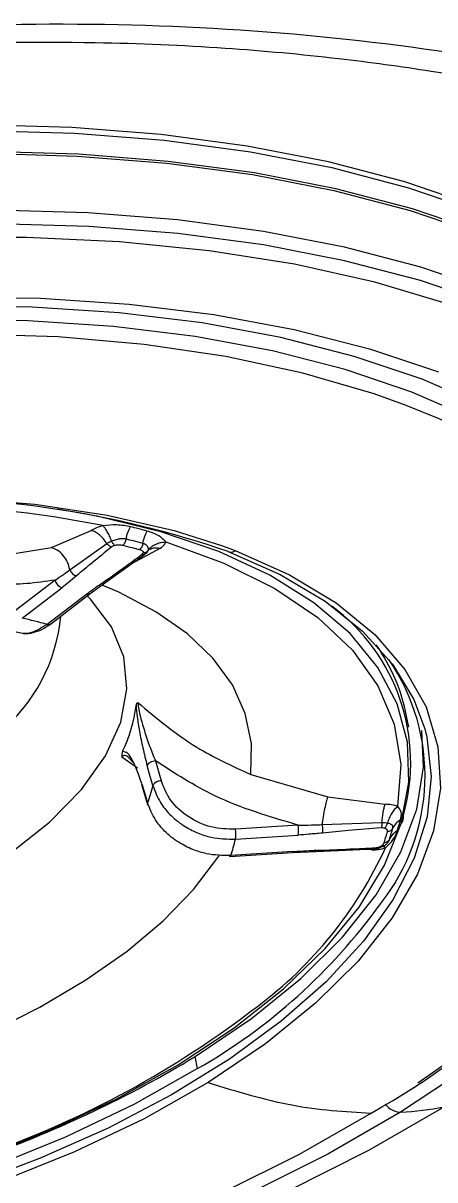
# Model space of a CAD drawing. Extents: x 939 to 1039, y 781 to 934.
# Drawn here: x 962.47 to 963.127, y 873.564 to 875.413 of the extents above; entities that cross this region are included whole.
import ezdxf

# ---------------------------------------------------------------- set-up
doc = ezdxf.new("R2010")
doc.units = 0
doc.header["$MEASUREMENT"] = 0
doc.layers.add('1', color=4, linetype='Continuous')

# ---------------------------------------------------------------- blocks, each defined once
blk = doc.blocks.new('Envoy')
at = {"layer": '1', "color": 3, "linetype": 'Continuous', "lineweight": 25}
for p, q in [((23.861, 75.4003), (23.9246, 75.4279)), ((23.7781, 75.3871), (23.861, 75.4003)), ((23.8904, 75.3647), (23.9493, 75.4071)), ((24.0351, 75.3994), (23.9878, 75.3737)), ((24.1345, 75.403), (24.1547, 75.3955)), ((23.9477, 75.3449), (24.0095, 75.3894)), ((23.8668, 75.3484), (23.8036, 75.2999)), ((23.9228, 75.3268), (23.9477, 75.3449)), ((23.8145, 75.2877), (23.8778, 75.3362)), ((23.9174, 75.326), (23.8541, 75.2775)), ((23.8594, 75.2782), (23.9227, 75.3268)), ((24.4317, 75.1134), (24.4283, 75.131)), ((23.9983, 75.0478), (23.9736, 75.0654)), ((23.9804, 75.0728), (23.9747, 75.0748)), ((23.9938, 75.0547), (23.9828, 75.0661)), ((24.0272, 75.0595), (24.0361, 75.0277)), ((24.1794, 75.0376), (24.3025, 75.0017)), ((24.005, 75.0216), (24.0146, 74.9898)), ((24.3025, 75.0017), (24.3938, 74.9901)), ((24.2549, 74.9566), (24.1549, 74.95)), ((24.2933, 74.9574), (24.3884, 74.9608)), ((24.155, 74.9341), (24.255, 74.9407)), ((24.284, 74.9147), (24.3776, 74.919)), ((24.3724, 74.917), (24.3566, 74.918)), ((24.3724, 74.917), (24.3732, 74.9203)), ((24.1462, 74.9063), (24.2462, 74.9129)), ((24.2473, 74.9145), (24.1473, 74.9079)), ((24.2459, 74.9129), (24.284, 74.9147)), ((24.0941, 74.5673), (24.0904, 74.5866))]:
    blk.add_line(p, q, dxfattribs=at)
at = {"layer": '1', "color": 3, "linetype": 'Continuous', "lineweight": 25, "flags": 128}
for points in [[(21.9982, 75.6069), (22.1167, 75.6754), (22.2438, 75.7398), (22.3784, 75.7995), (22.5196, 75.8541), (22.6663, 75.9032), (22.8173, 75.9465), (22.9715, 75.9835), (23.1278, 76.014), (23.2848, 76.0379), (23.4416, 76.0548), (23.5968, 76.0646), (23.7492, 76.0674), (23.8978, 76.063), (24.0413, 76.0516), (24.1788, 76.0331), (24.309, 76.0078), (24.4312, 75.9757), (24.5442, 75.9373), (24.6473, 75.8927), (24.6474, 75.8927)], [(24.5379, 75.9467), (24.4252, 75.985), (24.3034, 76.0169), (24.1735, 76.0422), (24.0365, 76.0606), (23.8934, 76.072), (23.7453, 76.0764), (23.5934, 76.0736), (23.4387, 76.0638), (23.2824, 76.0469), (23.1259, 76.0232), (22.9701, 75.9928), (22.8164, 75.9558), (22.6658, 75.9127), (22.5197, 75.8638), (22.3789, 75.8093), (22.2447, 75.7498), (22.118, 75.6857), (21.9999, 75.6174)], [(24.5506, 75.9035), (24.4376, 75.942), (24.3154, 75.974), (24.1851, 75.9993), (24.0477, 76.0178), (23.9042, 76.0292), (23.7556, 76.0336), (23.6031, 76.0308), (23.4479, 76.021), (23.2912, 76.0041), (23.1341, 75.9803), (22.9779, 75.9497), (22.8237, 75.9127), (22.6727, 75.8695), (22.526, 75.8203), (22.3848, 75.7657), (22.2502, 75.706), (22.1231, 75.6416), (22.0046, 75.5731)], [(22.0083, 75.5717), (22.1265, 75.64), (22.2532, 75.7042), (22.3874, 75.7637), (22.5282, 75.8182), (22.6744, 75.8671), (22.8249, 75.9102), (22.9787, 75.9472), (23.1345, 75.9776), (23.2911, 76.0013), (23.4473, 76.0182), (23.6021, 76.028), (23.7541, 76.0308), (23.9022, 76.0264), (24.0453, 76.015), (24.1823, 75.9966), (24.3122, 75.9713), (24.434, 75.9394), (24.5467, 75.9011)], [(24.5638, 75.8103), (24.4511, 75.8486), (24.3293, 75.8805), (24.1995, 75.9058), (24.0624, 75.9242), (23.9193, 75.9356), (23.7712, 75.94), (23.6192, 75.9372), (23.4645, 75.9274), (23.3082, 75.9105), (23.1516, 75.8868), (22.9958, 75.8564), (22.8421, 75.8194), (22.6915, 75.7763), (22.5453, 75.7274), (22.4045, 75.6729), (22.2703, 75.6134), (22.1436, 75.5492), (22.0254, 75.4809)], [(24.5627, 75.789), (24.4504, 75.8272), (24.3291, 75.859), (24.1996, 75.8842), (24.0631, 75.9025), (23.9205, 75.9139), (23.7729, 75.9182), (23.6214, 75.9155), (23.4672, 75.9057), (23.3115, 75.8889), (23.1555, 75.8652), (23.0002, 75.8349), (22.847, 75.7981), (22.697, 75.7552), (22.5513, 75.7064), (22.411, 75.6521), (22.2773, 75.5928), (22.151, 75.5288), (22.0333, 75.4608)], [(24.4968, 75.7892), (24.3774, 75.8247), (24.249, 75.8534), (24.1128, 75.875), (23.9697, 75.8893), (23.821, 75.8963), (23.6679, 75.8959), (23.5115, 75.888), (23.3532, 75.8728), (23.1942, 75.8504), (23.0357, 75.821), (22.8792, 75.7847), (22.7257, 75.7419), (22.5766, 75.6929), (22.4331, 75.6382), (22.2963, 75.5781), (22.1674, 75.5131), (22.0472, 75.4438)], [(22.1309, 75.3763), (22.247, 75.4431), (22.3718, 75.5056), (22.5043, 75.5632), (22.6433, 75.6155), (22.7878, 75.662), (22.9364, 75.7023), (23.0879, 75.736), (23.241, 75.763), (23.3944, 75.7829), (23.5468, 75.7956), (23.6968, 75.8009), (23.8433, 75.7989), (23.9849, 75.7896), (24.1204, 75.7729), (24.2487, 75.7491), (24.3688, 75.7184), (24.4795, 75.6811)], [(24.525, 74.568), (24.4188, 74.4975)], [(24.7193, 75.52), (24.7144, 75.5241), (24.6387, 75.5781), (24.5513, 75.6268), (24.453, 75.6696), (24.3447, 75.7061), (24.2272, 75.7362), (24.1016, 75.7595), (23.969, 75.7757), (23.8304, 75.7849), (23.687, 75.7869), (23.5402, 75.7816), (23.3911, 75.7692), (23.2409, 75.7497), (23.0911, 75.7234), (22.9428, 75.6903), (22.7973, 75.6509), (22.656, 75.6054), (22.5198, 75.5542), (22.3902, 75.4978), (22.268, 75.4367), (22.1545, 75.3713)], [(24.5666, 75.5899), (24.5334, 75.607), (24.4367, 75.6491), (24.33, 75.6851), (24.2143, 75.7147), (24.0907, 75.7376), (23.96, 75.7536), (23.8236, 75.7627), (23.6824, 75.7646), (23.5378, 75.7594), (23.391, 75.7472), (23.2432, 75.728), (23.0956, 75.7021), (22.9496, 75.6695), (22.8064, 75.6307), (22.6672, 75.5859), (22.5332, 75.5355), (22.4055, 75.48), (22.2852, 75.4198), (22.1734, 75.3554)], [(24.4277, 75.6277), (24.3763, 75.6461), (24.2623, 75.6795), (24.1395, 75.7059), (24.0089, 75.7252), (23.8716, 75.7371), (23.729, 75.7416), (23.5823, 75.7386), (23.4329, 75.7282), (23.282, 75.7104), (23.1311, 75.6855), (22.9816, 75.6535), (22.8348, 75.6149), (22.692, 75.57), (22.5545, 75.5191), (22.4235, 75.4628), (22.3003, 75.4015), (22.2226, 75.3579)], [(24.8151, 74.9362), (24.8203, 74.9473), (24.8492, 75.0255), (24.8638, 75.1028), (24.8641, 75.1784), (24.8501, 75.2516), (24.8218, 75.3218), (24.7795, 75.3883), (24.7237, 75.4506), (24.6548, 75.508), (24.5734, 75.56), (24.4803, 75.6062), (24.4277, 75.6277)], [(24.446, 74.5447), (24.4976, 74.5802), (24.5912, 74.6523), (24.6735, 74.7269), (24.7439, 74.8033), (24.8018, 74.8809), (24.8466, 74.959), (24.878, 75.0369), (24.8957, 75.1141), (24.8996, 75.1897), (24.8896, 75.2633), (24.8658, 75.3341), (24.8285, 75.4015), (24.7778, 75.465), (24.7193, 75.52)], [(22.4673, 75.1765), (22.5694, 75.2344), (22.6805, 75.2876), (22.7993, 75.3354), (22.9242, 75.3772), (23.0538, 75.4126), (23.1863, 75.441), (23.32, 75.4621), (23.4534, 75.4757), (23.5848, 75.4815), (23.7124, 75.4795), (23.8347, 75.4697), (23.9501, 75.4523), (24.0572, 75.4275), (24.1345, 75.403)], [(24.4195, 74.9592), (24.4318, 75.0251), (24.4297, 75.0892), (24.4132, 75.1507), (24.3826, 75.2088), (24.3381, 75.2629), (24.2803, 75.3123), (24.2101, 75.3562), (24.1282, 75.3942), (24.0357, 75.4258), (23.9337, 75.4506), (23.8705, 75.4618)], [(24.0437, 75.4095), (24.1366, 75.3757), (24.218, 75.3352), (24.2867, 75.2885), (24.3418, 75.2363), (24.3825, 75.1792), (24.4084, 75.118), (24.4189, 75.0536), (24.414, 74.9868)], [(24.1547, 75.3955), (24.2413, 75.3568), (24.3159, 75.3118), (24.3776, 75.2612), (24.4256, 75.2055), (24.4593, 75.1456), (24.4783, 75.082), (24.4823, 75.0156), (24.4714, 74.9473), (24.4456, 74.878), (24.4052, 74.8084), (24.3508, 74.7394), (24.283, 74.672), (24.2028, 74.607), (24.1111, 74.5451)], [(24.1435, 75.3939), (24.2263, 75.3571), (24.2981, 75.3145), (24.3581, 75.2666), (24.4055, 75.2141), (24.4398, 75.1574), (24.4573, 75.1106)], [(24.1794, 75.0376), (24.1804, 75.0873), (24.1707, 75.1351), (24.1502, 75.1807), (24.1194, 75.2233), (24.0785, 75.2625), (24.028, 75.2979), (23.9686, 75.329), (23.9418, 75.3404)], [(23.7967, 74.913), (23.8577, 74.9612), (23.9092, 75.0136), (23.9475, 75.0674), (23.9718, 75.1213), (23.9816, 75.1744), (23.9767, 75.2256), (23.9572, 75.2738), (23.9235, 75.3181), (23.9183, 75.3234)], [(24.4573, 75.1106), (24.4606, 75.0974), (24.4677, 75.0346), (24.4609, 74.9698), (24.4404, 74.9038), (24.4064, 74.8374), (24.3593, 74.7713), (24.2996, 74.7063), (24.2281, 74.6432), (24.1455, 74.5827), (24.0529, 74.5255), (23.9514, 74.4722), (23.842, 74.4236), (23.7262, 74.3802), (23.6052, 74.3425), (23.4806, 74.3109), (23.3536, 74.2858), (23.2259, 74.2675), (23.099, 74.2562), (22.9742, 74.252), (22.8531, 74.2551), (22.7372, 74.2653), (22.6277, 74.2825), (22.5259, 74.3066)], [(24.0904, 74.5866), (24.1806, 74.6474), (24.2595, 74.7113), (24.3261, 74.7776), (24.3796, 74.8454), (24.4193, 74.9138), (24.4447, 74.982), (24.4555, 75.0492), (24.4526, 75.1078)], [(24.0141, 75.0521), (24.0141, 75.052), (24.014, 75.052), (24.014, 75.052), (24.014, 75.052), (24.014, 75.0519), (24.014, 75.0519), (24.014, 75.0519), (24.014, 75.0518)], [(24.023, 75.0201), (24.0179, 75.0379), (24.014, 75.0518)], [(24.0054, 75.0225), (24.0106, 75.0053), (24.0146, 74.9918)], [(24.0146, 74.9898), (24.0144, 74.9906), (24.0146, 74.9918)], [(23.7354, 74.4204), (23.7413, 74.4225), (23.8564, 74.4678), (23.9642, 74.5183), (24.0636, 74.5735), (24.1531, 74.6325), (24.2317, 74.6947), (24.2984, 74.7593), (24.3524, 74.8255), (24.3929, 74.8924), (24.4195, 74.9592)], [(23.6758, 74.5886), (23.7621, 74.6252), (23.8425, 74.6655), (23.9161, 74.7091), (23.9821, 74.7554), (24.0397, 74.8038), (24.0881, 74.8539), (24.1269, 74.905), (24.1298, 74.9094)], [(24.0941, 74.5673), (23.9937, 74.5104), (23.8845, 74.4581), (23.7677, 74.4111), (23.6448, 74.37), (23.5175, 74.3352), (23.3872, 74.3073), (23.2557, 74.2865), (23.1245, 74.2732), (22.9954, 74.2675), (22.87, 74.2694), (22.7497, 74.279), (22.6362, 74.2962), (22.5309, 74.3206), (22.4351, 74.352)], [(24.1111, 74.5451), (24.009, 74.4872), (23.8979, 74.4341), (23.7791, 74.3863), (23.6542, 74.3444), (23.5246, 74.3091), (23.3922, 74.2807), (23.2584, 74.2595), (23.125, 74.246), (22.9936, 74.2402), (22.866, 74.2421), (22.7437, 74.2519), (22.6283, 74.2693), (22.5212, 74.2942), (22.4237, 74.3262)], [(21.968, 74.1868), (22.0385, 74.1609), (22.1579, 74.1254), (22.2863, 74.0967), (22.4225, 74.0751), (22.5656, 74.0608), (22.7143, 74.0538), (22.8674, 74.0542), (23.0238, 74.062), (23.1821, 74.0772), (23.3412, 74.0996), (23.4996, 74.1291), (23.6562, 74.1654), (23.8096, 74.2082), (23.9587, 74.2572), (24.1022, 74.3119), (24.239, 74.372), (24.368, 74.437), (24.4881, 74.5062)], [(22.0028, 74.262), (22.0773, 74.2259), (22.1813, 74.186), (22.2952, 74.1527), (22.4181, 74.1262), (22.5487, 74.107), (22.686, 74.095), (22.8286, 74.0905), (22.9753, 74.0935), (23.1247, 74.1039), (23.2756, 74.1217), (23.4264, 74.1466), (23.5759, 74.1786), (23.7228, 74.2172), (23.8656, 74.2621), (24.0031, 74.313), (24.134, 74.3693), (24.2572, 74.4306), (24.3716, 74.4963)], [(24.4188, 74.4975), (24.3027, 74.4307), (24.1779, 74.3683), (24.0454, 74.3106), (23.9064, 74.2584), (23.7619, 74.2119), (23.6133, 74.1716), (23.4618, 74.1378), (23.3087, 74.1109), (23.1553, 74.091), (23.0029, 74.0783), (22.8529, 74.0729), (22.7064, 74.0749), (22.5648, 74.0843), (22.4293, 74.1009), (22.3009, 74.1247), (22.2026, 74.1492)]]:
    blk.add_lwpolyline(points, dxfattribs=at)
at = {"layer": '1', "color": 3, "linetype": 'Continuous', "lineweight": 25}
for centre, radius, start, end in [((23.632, 73.9125), 1.5672, 70.9519, 91.8095), ((23.5935, 73.6789), 1.791, 78.7423, 94.3604), ((24.1477, 75.4047), 0.0116, 249.0817, 307.1143), ((23.8831, 75.3521), 0.0167, 192.488, 251.2745), ((23.9193, 75.3316), 0.00587, 251.3979, 308.3173), ((24.1223, 75.0562), 0.3125, 344.3396, 53.3161), ((23.6011, 75.3164), 0.276, 309.6544, 354.7024), ((23.6061, 74.3989), 0.9129, 74.2358, 76.8037), ((23.856, 75.2831), 0.00594, 251.5793, 304.8735), ((24.1337, 75.0726), 0.3004, 11.2155, 34.9877), ((24.1287, 75.0352), 0.329, 321.552, 34.4509), ((23.7648, 75.176), 0.233, 334.2505, 353.0442), ((23.794, 75.0719), 0.2348, 340.0399, 347.2555), ((24.037, 75.0109), 0.0169, 92.9163, 145.9159), ((24.0246, 75.0198), 0.0017, 160.5302, 167.7511), ((24.0183, 74.9913), 0.00399, 201.3898, 244.8069), ((24.2139, 74.9484), 0.0418, 349.4045, 11.3065), ((24.4076, 74.9704), 0.0164, 300.7331, 316.6236), ((24.4091, 74.9691), 0.0144, 316.4916, 10.9937), ((24.1139, 74.9418), 0.0418, 349.4125, 11.2986), ((23.8178, 75.498), 1.1446, 298.934, 330.6067), ((23.8902, 74.9976), 0.2723, 340.7732, 346.5216), ((23.7942, 75.1955), 0.6604, 306.8181, 335.3749), ((24.1469, 74.9083), 0.00217, 187.9992, 251.3698), ((24.1454, 74.908), 0.00187, 293.1626, 357.8549), ((24.2455, 74.9146), 0.00187, 293.0612, 357.9563), ((23.6337, 75.3721), 0.9272, 299.7738, 324.2694), ((23.2437, 75.8901), 1.5465, 289.3662, 307.7216), ((23.128, 76.1783), 1.8601, 289.773, 301.1601), ((24.4213, 74.532), 0.0346, 218.4487, 265.7416), ((24.3831, 75.0599), 0.5635, 273.6232, 280.7304)]:
    blk.add_arc(centre, radius, start, end, dxfattribs=at)
for points, knots in [([(20.6409, 74.0719), (20.6311, 74.114), (20.6116, 74.1982), (20.6158, 74.3381), (20.6443, 74.4853), (20.7047, 74.6552), (20.8057, 74.8464), (20.9563, 75.0546), (21.1443, 75.2569), (21.3668, 75.4489), (21.6209, 75.6266), (21.9032, 75.7866), (22.2103, 75.9259), (22.538, 76.042), (22.8815, 76.1329), (23.2353, 76.197), (23.5929, 76.2334), (23.9477, 76.2416), (24.2926, 76.2221), (24.6208, 76.1759), (24.9258, 76.1046), (25.2017, 76.0104), (25.4437, 75.8959), (25.6308, 75.7749), (25.7706, 75.6544), (25.8716, 75.5392), (25.9491, 75.4188), (25.9789, 75.3352), (25.9938, 75.2934)], [0, 0, 0, 0, 0.031505, 0.062923, 0.094225, 0.1254, 0.166749, 0.207892, 0.248881, 0.289797, 0.330727, 0.371758, 0.412968, 0.454423, 0.496153, 0.538157, 0.580393, 0.622787, 0.665256, 0.7077, 0.750031, 0.792187, 0.834132, 0.875857, 0.907026, 0.938093, 0.969077, 1, 1, 1, 1]), ([(20.7989, 74.6471), (20.809, 74.6749), (20.8277, 74.7264), (20.8641, 74.8006), (20.8997, 74.864), (20.9351, 74.9205), (20.9715, 74.9739), (21.0125, 75.0292), (21.0613, 75.0902), (21.1211, 75.1586), (21.1951, 75.2359), (21.2825, 75.3188), (21.3833, 75.4052), (21.4896, 75.4873), (21.5892, 75.5572), (21.67, 75.6098), (21.7343, 75.6492), (21.7937, 75.6841), (21.8613, 75.722), (21.945, 75.7662), (22.0671, 75.8263), (22.2378, 75.9014), (22.4629, 75.9853), (22.7134, 76.061), (22.9989, 76.128), (23.306, 76.1781), (23.627, 76.2062), (23.9036, 76.2108), (24.1323, 76.201), (24.3111, 76.1845), (24.4596, 76.1643), (24.5734, 76.1443), (24.6684, 76.1248), (24.7607, 76.1032), (24.8672, 76.0745), (24.9818, 76.0383), (25.0815, 76.0014), (25.163, 75.9672), (25.2275, 75.9374), (25.2918, 75.9048), (25.369, 75.8617), (25.461, 75.8023), (25.5608, 75.725), (25.6135, 75.6666), (25.6406, 75.6367)], [0, 0, 0, 0, 0.026118, 0.048328, 0.064861, 0.078517, 0.092694, 0.107404, 0.12265, 0.141729, 0.162624, 0.185345, 0.2099, 0.235288, 0.256486, 0.272787, 0.284173, 0.29415, 0.306727, 0.321916, 0.33973, 0.371407, 0.409104, 0.450029, 0.48972, 0.540564, 0.588946, 0.634748, 0.667314, 0.696433, 0.72106, 0.7412, 0.75484, 0.771287, 0.791405, 0.814838, 0.838838, 0.853803, 0.868737, 0.88365, 0.900652, 0.928953, 0.963553, 1, 1, 1, 1]), ([(23.9431, 75.4354), (23.9397, 75.4343), (23.9328, 75.4321), (23.9273, 75.4293), (23.9246, 75.4279)], [0, 0, 0, 0, 0.5041872, 1, 1, 1, 1]), ([(23.9873, 75.4337), (23.9802, 75.435), (23.9668, 75.4374), (23.9507, 75.4361), (23.9431, 75.4354)], [0, 0, 0, 0, 0.531992, 1, 1, 1, 1]), ([(23.9572, 75.4108), (23.9561, 75.4135), (23.9539, 75.4189), (23.9503, 75.4259), (23.9466, 75.4317), (23.9443, 75.4342), (23.9431, 75.4354)], [0, 0, 0, 0, 0.2497085, 0.5038829, 0.7560518, 1, 1, 1, 1]), ([(23.9493, 75.4071), (23.9476, 75.4096), (23.9442, 75.4147), (23.9379, 75.4208), (23.9313, 75.4255), (23.9268, 75.4271), (23.9246, 75.4279)], [0, 0, 0, 0, 0.2497848, 0.5042225, 0.7564197, 1, 1, 1, 1]), ([(23.9802, 75.414), (23.981, 75.4175), (23.9826, 75.4245), (23.9857, 75.4307), (23.9873, 75.4337)], [0, 0, 0, 0, 0.502861, 1, 1, 1, 1]), ([(24.0139, 75.4268), (24.009, 75.4281), (24.0002, 75.4304), (23.9912, 75.4327), (23.9873, 75.4337)], [0, 0, 0, 0, 0.559843, 1, 1, 1, 1]), ([(24.0071, 75.4071), (24.0079, 75.4106), (24.0093, 75.4176), (24.0124, 75.4238), (24.0139, 75.4268)], [0, 0, 0, 0, 0.502805, 1, 1, 1, 1]), ([(24.0437, 75.4095), (24.0403, 75.4129), (24.0332, 75.4203), (24.0206, 75.4246), (24.0139, 75.4268)], [0, 0, 0, 0, 0.470066, 1, 1, 1, 1]), ([(23.8904, 75.3647), (23.8893, 75.369), (23.887, 75.3776), (23.8797, 75.3887), (23.8707, 75.397), (23.8641, 75.3992), (23.861, 75.4003)], [0, 0, 0, 0, 0.250719, 0.510512, 0.764615, 1, 1, 1, 1]), ([(23.9574, 75.4014), (23.9467, 75.3928), (23.9275, 75.3775), (23.9091, 75.362), (23.9011, 75.3552)], [0, 0, 0, 0, 0.55999, 1, 1, 1, 1]), ([(23.9493, 75.4071), (23.9505, 75.4078), (23.9528, 75.4092), (23.9557, 75.4103), (23.9572, 75.4108)], [0, 0, 0, 0, 0.505581, 1, 1, 1, 1]), ([(23.9493, 75.4071), (23.9499, 75.4064), (23.9511, 75.4051), (23.9531, 75.4034), (23.9553, 75.4021), (23.9567, 75.4016), (23.9574, 75.4014)], [0, 0, 0, 0, 0.2467751, 0.4999646, 0.7532778, 1, 1, 1, 1]), ([(23.9802, 75.414), (23.9788, 75.4143), (23.9758, 75.4148), (23.9704, 75.4143), (23.9639, 75.413), (23.9595, 75.4116), (23.9572, 75.4108)], [0, 0, 0, 0, 0.2103844, 0.4450778, 0.7028847, 1, 1, 1, 1]), ([(23.9572, 75.4108), (23.9575, 75.4101), (23.9582, 75.4086), (23.9594, 75.4066), (23.9606, 75.4049), (23.9614, 75.4042), (23.9617, 75.4038)], [0, 0, 0, 0, 0.246863, 0.49998, 0.752987, 1, 1, 1, 1]), ([(23.9617, 75.4038), (23.9608, 75.4034), (23.9592, 75.4027), (23.9579, 75.4018), (23.9574, 75.4014)], [0, 0, 0, 0, 0.562633, 1, 1, 1, 1]), ([(23.9617, 75.4038), (23.9628, 75.4041), (23.9652, 75.4048), (23.97, 75.4051), (23.973, 75.4045), (23.9749, 75.4041)], [0, 0, 0, 0, 0.243006, 0.515869, 1, 1, 1, 1]), ([(23.9802, 75.414), (23.98, 75.413), (23.9795, 75.411), (23.9783, 75.4082), (23.9767, 75.4058), (23.9755, 75.4047), (23.9749, 75.4041)], [0, 0, 0, 0, 0.245683, 0.499883, 0.75427, 1, 1, 1, 1]), ([(23.9749, 75.4041), (23.9799, 75.4029), (23.9889, 75.4006), (23.9978, 75.3982), (24.0017, 75.3972)], [0, 0, 0, 0, 0.560012, 1, 1, 1, 1]), ([(24.0071, 75.4071), (24.0021, 75.4084), (23.9931, 75.4107), (23.9842, 75.413), (23.9802, 75.414)], [0, 0, 0, 0, 0.560025, 1, 1, 1, 1]), ([(24.0071, 75.4071), (24.0069, 75.4061), (24.0064, 75.4041), (24.0052, 75.4013), (24.0036, 75.3989), (24.0023, 75.3978), (24.0017, 75.3972)], [0, 0, 0, 0, 0.245746, 0.500114, 0.754337, 1, 1, 1, 1]), ([(24.0155, 75.3958), (24.0158, 75.397), (24.0164, 75.3994), (24.0144, 75.4029), (24.0112, 75.4056), (24.0084, 75.4066), (24.0071, 75.4071)], [0, 0, 0, 0, 0.296567, 0.554233, 0.789206, 1, 1, 1, 1]), ([(24.0155, 75.3958), (24.0171, 75.3977), (24.0203, 75.4015), (24.0269, 75.4057), (24.0344, 75.4086), (24.0398, 75.4091), (24.0425, 75.4094)], [0, 0, 0, 0, 0.249129, 0.502822, 0.755049, 1, 1, 1, 1]), ([(24.0191, 75.3976), (24.0199, 75.3981), (24.0225, 75.3997), (24.028, 75.4005), (24.0328, 75.3997), (24.0351, 75.3994)], [0, 0, 0, 0, 0.177102, 0.595773, 1, 1, 1, 1]), ([(24.0351, 75.3994), (24.0371, 75.401), (24.0412, 75.4041), (24.0428, 75.4077), (24.0437, 75.4095)], [0, 0, 0, 0, 0.4957697, 1, 1, 1, 1]), ([(24.0425, 75.4094), (24.0427, 75.4094), (24.0431, 75.4095), (24.0435, 75.4095), (24.0437, 75.4095)], [0, 0, 0, 0, 0.561205, 1, 1, 1, 1]), ([(23.9429, 75.3444), (23.9547, 75.3527), (23.9758, 75.3675), (23.9961, 75.3825), (24.005, 75.3891)], [0, 0, 0, 0, 0.559994, 1, 1, 1, 1]), ([(24.0017, 75.3972), (24.0028, 75.3969), (24.005, 75.3962), (24.007, 75.3948), (24.0079, 75.3934), (24.0076, 75.3924), (24.0075, 75.392)], [0, 0, 0, 0, 0.316178, 0.604842, 0.810474, 1, 1, 1, 1]), ([(24.005, 75.3891), (24.0057, 75.3896), (24.0068, 75.3905), (24.0073, 75.3915), (24.0075, 75.392)], [0, 0, 0, 0, 0.557306, 1, 1, 1, 1]), ([(24.0114, 75.3911), (24.011, 75.3907), (24.0104, 75.3897), (24.0088, 75.389), (24.007, 75.3887), (24.0057, 75.389), (24.005, 75.3891)], [0, 0, 0, 0, 0.246759, 0.499999, 0.753351, 1, 1, 1, 1]), ([(24.0155, 75.3958), (24.0151, 75.3952), (24.0141, 75.3941), (24.0122, 75.393), (24.01, 75.3921), (24.0083, 75.392), (24.0075, 75.392)], [0, 0, 0, 0, 0.247123, 0.499954, 0.752913, 1, 1, 1, 1]), ([(24.0095, 75.3894), (24.0104, 75.39), (24.0122, 75.3913), (24.0136, 75.3929), (24.0143, 75.3938)], [0, 0, 0, 0, 0.493166, 1, 1, 1, 1]), ([(24.0155, 75.3958), (24.0151, 75.395), (24.0142, 75.3933), (24.0123, 75.3919), (24.0114, 75.3911)], [0, 0, 0, 0, 0.496926, 1, 1, 1, 1]), ([(25.7882, 75.3747), (25.7974, 75.3356), (25.8157, 75.2575), (25.8122, 75.1519), (25.7947, 75.0596), (25.7686, 74.9802), (25.7349, 74.9083), (25.6969, 74.8438), (25.6572, 74.7865), (25.6103, 74.7281), (25.5644, 74.678), (25.5219, 74.6359), (25.4847, 74.6015), (25.4435, 74.5657), (25.3979, 74.5288), (25.3477, 74.4907), (25.2862, 74.4471), (25.2028, 74.3924), (25.099, 74.3311), (24.99, 74.2732), (24.881, 74.2201), (24.7717, 74.171), (24.657, 74.1239), (24.5083, 74.0675), (24.3232, 74.0048), (24.0893, 73.9367), (23.8534, 73.8779), (23.5813, 73.8206), (23.2813, 73.7699), (22.9536, 73.7292), (22.6769, 73.7067), (22.4491, 73.6962), (22.2688, 73.6928), (22.0946, 73.6947), (21.9254, 73.7018), (21.764, 73.7147), (21.6129, 73.7332), (21.47, 73.7578), (21.3357, 73.7893), (21.2127, 73.8281), (21.1095, 73.8714), (21.0241, 73.9179), (20.9531, 73.9673), (20.8827, 74.0313), (20.8176, 74.1135), (20.7896, 74.1864), (20.7756, 74.2229)], [0, 0, 0, 0, 0.030654, 0.061321, 0.081408, 0.101879, 0.122733, 0.137418, 0.152596, 0.168263, 0.184416, 0.193534, 0.203146, 0.213248, 0.223842, 0.234924, 0.246493, 0.26261, 0.284661, 0.304205, 0.319401, 0.338793, 0.356263, 0.37182, 0.404654, 0.434861, 0.467188, 0.497941, 0.540326, 0.581979, 0.623704, 0.648547, 0.673696, 0.698305, 0.72305, 0.749042, 0.773741, 0.79779, 0.824314, 0.850183, 0.874563, 0.896059, 0.916792, 0.937371, 0.968714, 1, 1, 1, 1]), ([(23.8668, 75.3484), (23.8365, 75.3439), (23.7824, 75.3358), (23.7334, 75.3551), (23.7118, 75.3636)], [0, 0, 0, 0, 0.559799, 1, 1, 1, 1]), ([(23.8668, 75.3484), (23.8713, 75.3514), (23.8794, 75.3568), (23.887, 75.3623), (23.8904, 75.3647)], [0, 0, 0, 0, 0.558514, 1, 1, 1, 1]), ([(23.8904, 75.3647), (23.8909, 75.3636), (23.8921, 75.3614), (23.8948, 75.3584), (23.8979, 75.3562), (23.9, 75.3555), (23.9011, 75.3552)], [0, 0, 0, 0, 0.243121, 0.499991, 0.75691, 1, 1, 1, 1]), ([(23.9011, 75.3552), (23.8969, 75.3516), (23.8894, 75.3452), (23.8813, 75.339), (23.8778, 75.3362)], [0, 0, 0, 0, 0.560007, 1, 1, 1, 1]), ([(23.9174, 75.326), (23.922, 75.3295), (23.9303, 75.3357), (23.939, 75.3418), (23.9429, 75.3444)], [0, 0, 0, 0, 0.559975, 1, 1, 1, 1]), ([(25.9938, 75.2934), (26.0036, 75.2511), (26.0232, 75.1665), (26.0192, 75.0371), (25.9907, 74.9073), (25.9294, 74.7638), (25.8255, 74.6082), (25.6686, 74.4439), (25.4707, 74.287), (25.2352, 74.1396), (24.9662, 74.0034), (24.6685, 73.8802), (24.3477, 73.7713), (24.0098, 73.6779), (23.6609, 73.6008), (23.3076, 73.5404), (22.956, 73.497), (22.6121, 73.4705), (22.2813, 73.4609), (21.9686, 73.4682), (21.6785, 73.4928), (21.415, 73.5354), (21.1821, 73.5974), (21.0004, 73.6734), (20.863, 73.7589), (20.7629, 73.8494), (20.6856, 73.9524), (20.6558, 74.0321), (20.6409, 74.0719)], [0, 0, 0, 0, 0.030869, 0.061727, 0.092599, 0.123506, 0.164789, 0.206201, 0.247763, 0.289476, 0.331326, 0.373284, 0.415305, 0.457332, 0.499309, 0.541193, 0.582954, 0.624585, 0.666109, 0.707568, 0.749026, 0.790549, 0.832189, 0.873977, 0.905425, 0.936931, 0.968468, 1, 1, 1, 1]), ([(23.8541, 75.2775), (23.8459, 75.2724), (23.8327, 75.2643), (23.8159, 75.2621), (23.8081, 75.2643), (23.8047, 75.2652)], [0, 0, 0, 0, 0.489915, 0.778851, 1, 1, 1, 1]), ([(23.8166, 75.2632), (23.8169, 75.2632), (23.8217, 75.2624), (23.8317, 75.2642), (23.8459, 75.2689), (23.855, 75.2752), (23.8596, 75.2784)], [0, 0, 0, 0, 0.02744, 0.350109, 0.673596, 1, 1, 1, 1]), ([(23.9991, 75.1526), (23.9983, 75.1521), (23.9967, 75.1512), (23.9963, 75.1489), (23.9961, 75.1478)], [0, 0, 0, 0, 0.4928301, 1, 1, 1, 1]), ([(23.9961, 75.1478), (23.9966, 75.142), (23.9979, 75.1291), (24.0017, 75.1054), (24.007, 75.0786), (24.0116, 75.0611), (24.014, 75.0518)], [0, 0, 0, 0, 0.1925251, 0.4236043, 0.6946746, 1, 1, 1, 1]), ([(23.9991, 75.1526), (24.0293, 75.1272), (24.0838, 75.0814), (24.1498, 75.0511), (24.1794, 75.0376)], [0, 0, 0, 0, 0.5524957, 1, 1, 1, 1]), ([(23.9991, 75.1526), (23.9992, 75.1514), (23.9992, 75.1491), (24.0002, 75.1425), (24.0032, 75.1287), (24.0093, 75.1075), (24.0177, 75.0825), (24.024, 75.0671), (24.0272, 75.0595)], [0, 0, 0, 0, 0.055233, 0.112026, 0.232228, 0.484677, 0.742744, 1, 1, 1, 1]), ([(23.9747, 75.0748), (23.9742, 75.0734), (23.9732, 75.0708), (23.9734, 75.0672), (23.9736, 75.0654)], [0, 0, 0, 0, 0.507137, 1, 1, 1, 1]), ([(23.9828, 75.0661), (23.9811, 75.0671), (23.9785, 75.0685), (23.9753, 75.0678), (23.9741, 75.0662), (23.9736, 75.0654)], [0, 0, 0, 0, 0.517619, 0.762104, 1, 1, 1, 1]), ([(24.0054, 75.0225), (24.0027, 75.0309), (23.9975, 75.0466), (23.9892, 75.0625), (23.9835, 75.0719), (23.9807, 75.0728), (23.9804, 75.0728)], [0, 0, 0, 0, 0.367938, 0.694631, 0.97315, 1, 1, 1, 1]), ([(24.0272, 75.0595), (24.0257, 75.0592), (24.0227, 75.0586), (24.0185, 75.0567), (24.0153, 75.0544), (24.0145, 75.0528), (24.0141, 75.0521)], [0, 0, 0, 0, 0.2500409, 0.4999633, 0.7500103, 1, 1, 1, 1]), ([(24.2549, 74.9566), (24.2094, 74.9701), (24.1282, 74.9941), (24.058, 75.0395), (24.0272, 75.0595)], [0, 0, 0, 0, 0.559799, 1, 1, 1, 1]), ([(24.023, 75.0201), (24.0265, 75.0107), (24.0327, 74.9944), (24.0502, 74.9726), (24.0703, 74.9559), (24.0934, 74.9439), (24.1214, 74.9347), (24.142, 74.9343), (24.155, 74.9341)], [0, 0, 0, 0, 0.18919, 0.329359, 0.499677, 0.644705, 0.776576, 1, 1, 1, 1]), ([(24.1549, 74.95), (24.1418, 74.9504), (24.1157, 74.9512), (24.0792, 74.9682), (24.0498, 74.9943), (24.0407, 75.0166), (24.0361, 75.0277)], [0, 0, 0, 0, 0.249648, 0.500122, 0.750532, 1, 1, 1, 1]), ([(24.1473, 74.9079), (24.1344, 74.9081), (24.1138, 74.9085), (24.0857, 74.9175), (24.0625, 74.9292), (24.0423, 74.9455), (24.0246, 74.9667), (24.0183, 74.9826), (24.0146, 74.9918)], [0, 0, 0, 0, 0.223169, 0.354794, 0.499488, 0.670242, 0.810703, 1, 1, 1, 1]), ([(24.2933, 74.9574), (24.294, 74.9616), (24.2954, 74.9703), (24.2979, 74.9833), (24.3005, 74.9945), (24.3019, 74.9994), (24.3025, 75.0017)], [0, 0, 0, 0, 0.2506944, 0.5105083, 0.7645861, 1, 1, 1, 1]), ([(24.3938, 74.9901), (24.3932, 74.9884), (24.392, 74.9851), (24.3905, 74.978), (24.3892, 74.9698), (24.3887, 74.9638), (24.3884, 74.9608)], [0, 0, 0, 0, 0.243551, 0.495793, 0.75025, 1, 1, 1, 1]), ([(24.414, 74.9868), (24.4109, 74.9876), (24.4047, 74.9893), (24.3974, 74.9898), (24.3938, 74.9901)], [0, 0, 0, 0, 0.504202, 1, 1, 1, 1]), ([(24.414, 74.9868), (24.4124, 74.9853), (24.409, 74.9823), (24.4044, 74.9759), (24.4003, 74.9683), (24.3984, 74.9627), (24.3975, 74.9599)], [0, 0, 0, 0, 0.243935, 0.496108, 0.750327, 1, 1, 1, 1]), ([(24.4185, 74.9652), (24.4195, 74.9694), (24.4213, 74.9774), (24.4164, 74.9838), (24.414, 74.9868)], [0, 0, 0, 0, 0.531675, 1, 1, 1, 1]), ([(24.2549, 74.9566), (24.262, 74.9567), (24.2748, 74.9567), (24.2877, 74.9572), (24.2933, 74.9574)], [0, 0, 0, 0, 0.558551, 1, 1, 1, 1]), ([(24.2933, 74.9574), (24.2935, 74.9561), (24.2938, 74.9536), (24.294, 74.9497), (24.2941, 74.9463), (24.2939, 74.9447), (24.2938, 74.944)], [0, 0, 0, 0, 0.24315, 0.499966, 0.756987, 1, 1, 1, 1]), ([(24.3884, 74.9608), (24.3885, 74.96), (24.3885, 74.9582), (24.3885, 74.9558), (24.3883, 74.9536), (24.3881, 74.9526), (24.388, 74.9521)], [0, 0, 0, 0, 0.2466205, 0.5000719, 0.7533828, 1, 1, 1, 1]), ([(24.3884, 74.9608), (24.3901, 74.9608), (24.3933, 74.9607), (24.3961, 74.9602), (24.3975, 74.9599)], [0, 0, 0, 0, 0.502904, 1, 1, 1, 1]), ([(24.3975, 74.9599), (24.3973, 74.9591), (24.3968, 74.9574), (24.3958, 74.9552), (24.3946, 74.9532), (24.3937, 74.9523), (24.3932, 74.9519)], [0, 0, 0, 0, 0.24707, 0.499994, 0.753053, 1, 1, 1, 1]), ([(24.4062, 74.9517), (24.4063, 74.9525), (24.4067, 74.9543), (24.4057, 74.9563), (24.403, 74.9583), (24.3994, 74.9594), (24.3975, 74.9599)], [0, 0, 0, 0, 0.2107928, 0.4457278, 0.7034594, 1, 1, 1, 1]), ([(24.4185, 74.9652), (24.4159, 74.9634), (24.4106, 74.9597), (24.4077, 74.9544), (24.4062, 74.9517)], [0, 0, 0, 0, 0.497218, 1, 1, 1, 1]), ([(24.4133, 74.9476), (24.4138, 74.9492), (24.4147, 74.9522), (24.4156, 74.9551), (24.416, 74.9564)], [0, 0, 0, 0, 0.559826, 1, 1, 1, 1]), ([(24.416, 74.9564), (24.4165, 74.958), (24.4173, 74.9609), (24.4181, 74.9639), (24.4185, 74.9652)], [0, 0, 0, 0, 0.559863, 1, 1, 1, 1]), ([(24.2938, 74.944), (24.2865, 74.9433), (24.2736, 74.9421), (24.2607, 74.9411), (24.255, 74.9407)], [0, 0, 0, 0, 0.559945, 1, 1, 1, 1]), ([(24.388, 74.9521), (24.3704, 74.9508), (24.3391, 74.9483), (24.3076, 74.9453), (24.2938, 74.944)], [0, 0, 0, 0, 0.559995, 1, 1, 1, 1]), ([(24.3932, 74.9519), (24.3923, 74.952), (24.3906, 74.9522), (24.3888, 74.9522), (24.388, 74.9521)], [0, 0, 0, 0, 0.56263, 1, 1, 1, 1]), ([(24.3972, 74.946), (24.3962, 74.9427), (24.3945, 74.9368), (24.3927, 74.9308), (24.3919, 74.9282)], [0, 0, 0, 0, 0.559988, 1, 1, 1, 1]), ([(24.3932, 74.9519), (24.3941, 74.9516), (24.3959, 74.951), (24.3975, 74.949), (24.3973, 74.9472), (24.3972, 74.946)], [0, 0, 0, 0, 0.243393, 0.515976, 1, 1, 1, 1]), ([(24.3945, 74.9203), (24.399, 74.9245), (24.4084, 74.9335), (24.4116, 74.9427), (24.4133, 74.9476)], [0, 0, 0, 0, 0.468092, 1, 1, 1, 1]), ([(24.4062, 74.9517), (24.4057, 74.9509), (24.4049, 74.9494), (24.4027, 74.9476), (24.4001, 74.9464), (24.3981, 74.9461), (24.3972, 74.946)], [0, 0, 0, 0, 0.245675, 0.499937, 0.754329, 1, 1, 1, 1]), ([(24.4009, 74.9339), (24.4019, 74.9372), (24.4037, 74.9431), (24.4054, 74.9491), (24.4062, 74.9517)], [0, 0, 0, 0, 0.559965, 1, 1, 1, 1]), ([(24.4133, 74.9476), (24.4107, 74.9457), (24.4054, 74.942), (24.4024, 74.9366), (24.4009, 74.9339)], [0, 0, 0, 0, 0.497211, 1, 1, 1, 1]), ([(24.2818, 74.9181), (24.2821, 74.9173), (24.2827, 74.9156), (24.2837, 74.9146), (24.2848, 74.9147), (24.2854, 74.9158), (24.2857, 74.9164)], [0, 0, 0, 0, 0.243065, 0.499978, 0.75695, 1, 1, 1, 1]), ([(24.2857, 74.9164), (24.303, 74.917), (24.3339, 74.9182), (24.365, 74.9199), (24.3787, 74.9206)], [0, 0, 0, 0, 0.559995, 1, 1, 1, 1]), ([(24.3724, 74.917), (24.3761, 74.9172), (24.3837, 74.9176), (24.3909, 74.9194), (24.3945, 74.9203)], [0, 0, 0, 0, 0.495839, 1, 1, 1, 1]), ([(24.3764, 74.9198), (24.3766, 74.9195), (24.377, 74.919), (24.3777, 74.9189), (24.3783, 74.9194), (24.3786, 74.9202), (24.3787, 74.9206)], [0, 0, 0, 0, 0.2466033, 0.4999838, 0.7533308, 1, 1, 1, 1]), ([(24.3776, 74.919), (24.3789, 74.9191), (24.3817, 74.9193), (24.3843, 74.92), (24.3856, 74.9204)], [0, 0, 0, 0, 0.504023, 1, 1, 1, 1]), ([(24.3787, 74.9206), (24.3798, 74.9207), (24.3817, 74.9209), (24.3835, 74.9214), (24.3843, 74.9216)], [0, 0, 0, 0, 0.557246, 1, 1, 1, 1]), ([(24.3919, 74.9282), (24.3916, 74.9274), (24.391, 74.926), (24.3891, 74.924), (24.3869, 74.9225), (24.3851, 74.9219), (24.3843, 74.9216)], [0, 0, 0, 0, 0.3161991, 0.6050549, 0.8109523, 1, 1, 1, 1]), ([(24.3862, 74.9213), (24.3861, 74.921), (24.386, 74.9204), (24.3856, 74.9203), (24.385, 74.9206), (24.3845, 74.9213), (24.3843, 74.9216)], [0, 0, 0, 0, 0.247051, 0.499974, 0.753036, 1, 1, 1, 1]), ([(24.3862, 74.9213), (24.3885, 74.9221), (24.3928, 74.9236), (24.3972, 74.9272), (24.3999, 74.9309), (24.4006, 74.9329), (24.4009, 74.9339)], [0, 0, 0, 0, 0.2971403, 0.5549051, 0.7895705, 1, 1, 1, 1]), ([(24.3945, 74.9203), (24.3936, 74.9215), (24.3918, 74.9238), (24.3902, 74.9243), (24.3895, 74.9246)], [0, 0, 0, 0, 0.4917671, 1, 1, 1, 1]), ([(24.4009, 74.9339), (24.4005, 74.9332), (24.3997, 74.9316), (24.3975, 74.9299), (24.3949, 74.9286), (24.3929, 74.9283), (24.3919, 74.9282)], [0, 0, 0, 0, 0.245671, 0.499965, 0.754292, 1, 1, 1, 1]), ([(24.2473, 74.9145), (24.2545, 74.915), (24.2674, 74.9157), (24.2801, 74.9162), (24.2857, 74.9164)], [0, 0, 0, 0, 0.560019, 1, 1, 1, 1]), ([(24.1111, 74.5451), (24.1562, 74.5312), (24.2465, 74.5035), (24.3299, 74.4987), (24.3716, 74.4963)], [0, 0, 0, 0, 0.5, 1, 1, 1, 1])]:
    blk.add_open_spline(points, degree=3, knots=knots, dxfattribs=at)

msp = doc.modelspace()

# ---------------------------------------------------------------- block references
at = {"layer": '1'}
msp.add_blockref('Envoy', (938.6538, 799.1744), dxfattribs=at)

doc.saveas('drawing.dxf')
